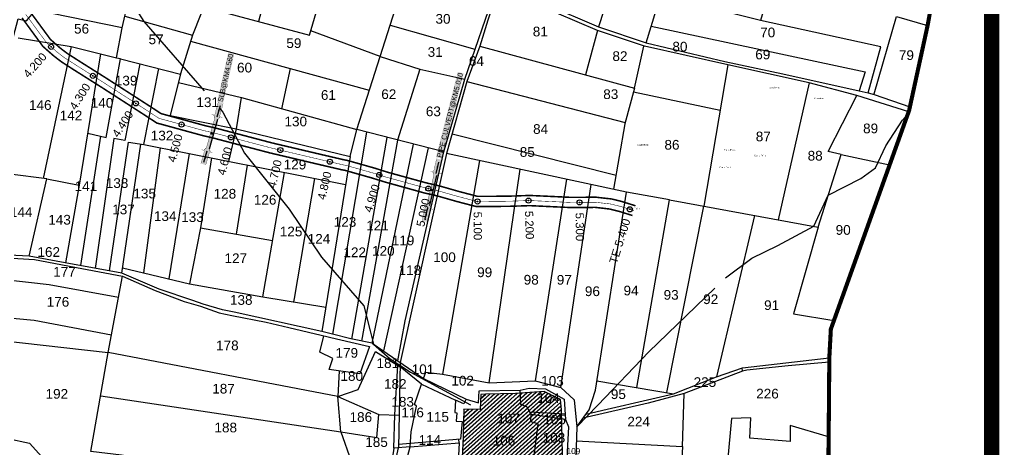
# Model space of a CAD drawing. Header units: inches. Extents: x 194782 to 246112, y 1600383 to 1614216.
# Drawn here: x 202175 to 204096, y 1609326 to 1610168 of the extents above; entities that cross this region are included whole.
import ezdxf
from ezdxf.enums import TextEntityAlignment as Align

# ---------------------------------------------------------------- set-up
doc = ezdxf.new("R2010")
doc.units = ezdxf.units.IN
doc.header["$LTSCALE"] = 15
doc.header["$MEASUREMENT"] = 0
doc.header["$PDMODE"] = 32
doc.header["$PDSIZE"] = 10
doc.linetypes.add('ACAD_ISO02W100', pattern=[15, 12, -3])
doc.linetypes.add('HIDDEN2', pattern=[0.1875, 0.125, -0.0625])
for name, color, linetype in [('CANAL1', 7, 'Continuous'), ('CS', 134, 'Continuous'), ('CSMark', 72, 'Continuous'), ('PLOTS', 7, 'Continuous'), ('PLOTS NO', 7, 'Continuous'), ('REMARK', 6, 'Continuous'), ('ROADS', 1, 'Continuous'), ('STRUCTURE', 5, 'Continuous'), ('TEXT', 1, 'Continuous'), ('text2', 7, 'Continuous'), ('VILLAGE BOUNDAY', 5, 'Continuous')]:
    doc.layers.add(name, color=color, linetype=linetype)
doc.styles.add('FONT2', font='Times New Roman')
doc.styles.get("Standard").update_dxf_attribs({"font": 'arial.ttf'})
doc.dimstyles.get("Standard").update_dxf_attribs({"dimtxt": 0.18, "dimasz": 0.18, "dimexe": 0.18, "dimexo": 0.0625, "dimgap": 0.09, "dimtad": 0, "dimtih": 1, "dimtoh": 1, "dimdec": 4, "dimzin": 0, "dimdsep": 46, "dimtxsty": 'Standard', "dimcen": 0.09, "dimadec": 0, "dimazin": 0, "dimtfac": 1, "dimtdec": 4, "dimtofl": 0, "dimtmove": 0, "dimatfit": 3, "dimfxl": 1, "dimtolj": 1, "dimtzin": 0, "dimarcsym": 0})

# ---------------------------------------------------------------- blocks, each defined once
blk = doc.blocks.new('SLB')
at = {"layer": 'STRUCTURE'}
h = blk.add_hatch(dxfattribs=at)
h.set_pattern_fill('DOTS', color=6, scale=20, angle=320.3722, style=0)
h.set_pattern_definition([(320.372247934, (-159.4327, -72.9564), (1.2786241598, 0.5641323054), [0, -1.25])])
h.paths.add_polyline_path([(769699.5, 1706871.1), (769699.5, 1706861.1), (769729.1, 1706861.1), (769732.1, 1706863.1), (769792.1, 1706863.1), (769795.1, 1706861.1), (769824.7, 1706861.1), (769824.7, 1706871.1), (769795.1, 1706871.1), (769792.1, 1706869.1), (769732.1, 1706869.1), (769729.1, 1706871.1)])
at = {"layer": 'STRUCTURE', "color": 6, "linetype": 'ACAD_ISO02W100', "ltscale": 0.5, "const_width": 0.5}
for points in [[(769699.5, 1706871.1), (769729.1, 1706871.1)], [(769795.1, 1706871.1), (769824.7, 1706871.1)], [(769699.5, 1706861.1), (769729.1, 1706861.1)], [(769795.1, 1706861.1), (769824.7, 1706861.1)]]:
    blk.add_lwpolyline(points, dxfattribs=at)
at = {"layer": 'STRUCTURE', "color": 6, "const_width": 0.628}
for points in [[(769726.1, 1706877.1), (769726.1, 1706873.1), (769732.1, 1706869.1), (769792.1, 1706869.1), (769798.1, 1706873.1), (769798.1, 1706877.1)], [(769726.1, 1706855.1), (769726.1, 1706859.1), (769732.1, 1706863.1), (769792.1, 1706863.1), (769798.1, 1706859.1), (769798.1, 1706855.1)]]:
    blk.add_lwpolyline(points, dxfattribs=at)
at = {"layer": 'STRUCTURE', "color": 6}
blk.add_lwpolyline([(769732.1, 1706863.1), (769792.1, 1706863.1)], dxfattribs=at)
blk.add_lwpolyline([(769732.1, 1706863.1), (769792.1, 1706863.1)], dxfattribs=at)
at = {"layer": 'STRUCTURE', "color": 0}
blk.add_circle((769762.1, 1706866.1), 1.24, dxfattribs=at)
for points in [[(769703.8, 1706866), (769726.7, 1706866)], [(769818.6, 1706865.8), (769795.7, 1706865.8)]]:
    blk.add_leader(points, dimstyle='Standard', override={"dimasz": 10, "dimgap": 0.09, "dimtad": 0}, dxfattribs=at)

msp = doc.modelspace()

# ---------------------------------------------------------------- hatches: boundary and pattern name
at = {"layer": 'TEXT'}
h = msp.add_hatch(dxfattribs=at)
h.set_pattern_fill('JIS_RC_15', color=256, scale=0.386816, angle=-3.0448)
h.set_pattern_definition([(41.95516, (194905.764, 1603779.466), (-3.8790808, 4.314942), []), (41.95516, (194906.0443, 1603779.4514), (-3.8790808, 4.314942), []), (41.95516, (194906.3244, 1603779.4365), (-3.8790808, 4.314942), [])])
h.paths.add_polyline_path([(202910.6, 1609131.6), (203112.2, 1609199.4), (203159.8, 1609209.3), (203209.2, 1609212.6), (203240, 1609288.5), (203237.2, 1609403.4), (203235.1, 1609423.5), (203203.4, 1609439.1), (203147.2, 1609435.6), (203088.1, 1609434.3), (203078.9, 1609433.6), (203077.6, 1609404.4), (203045.5, 1609404.5), (203044.3, 1609350.5), (203041.3, 1609282.6), (202987.1, 1609277.7), (202939.8, 1609249.5), (202902.6, 1609222)])

# ---------------------------------------------------------------- linework, layer by layer
at = {"layer": 'CANAL1', "color": 200, "const_width": 3}
for points in [[(202194.1, 1610185.3), (202235.2, 1610129.4), (202254.1, 1610112.7), (202268.1, 1610102.1), (202291.4, 1610087.1), (202345.5, 1610053), (202431.8, 1609997.4), (202452.3, 1609983.9), (202457.2, 1609982.7), (202538.6, 1609960.4), (202557.7, 1609956.1), (202564.6, 1609954.3), (202669.8, 1609926.6), (202765, 1609904.2), (202810.5, 1609893.6), (202817.1, 1609892.4), (202871.3, 1609877.1), (202896.6, 1609869.1), (202973.6, 1609847.9), (202990, 1609844.3), (203000.7, 1609841.6), (203036.3, 1609831.4), (203072.7, 1609821.9), (203098.6, 1609822), (203134, 1609822.3), (203175.1, 1609823.7), (203257.1, 1609819.9), (203304.4, 1609820.3), (203320.9, 1609818.4), (203334.9, 1609816.9), (203355.5, 1609811.8), (203382.4, 1609803.4)], [(202179.4, 1610171.7), (202220.4, 1610115.8), (202241.5, 1610097.2), (202256.6, 1610085.7), (202280.6, 1610070.2), (202334.7, 1610036.1), (202420.9, 1609980.6), (202444.1, 1609965.4), (202452.1, 1609963.4), (202533.8, 1609941), (202553, 1609936.7), (202559.5, 1609934.9), (202665, 1609907.2), (202760.5, 1609884.7), (202806.4, 1609874), (202812.6, 1609872.9), (202865.6, 1609857.9), (202891, 1609850), (202968.9, 1609828.4), (202985.4, 1609824.9), (202995.4, 1609822.3), (203031, 1609812.1), (203070.1, 1609801.9), (203098.8, 1609802), (203134.4, 1609802.4), (203175, 1609803.7), (203256.8, 1609799.9), (203303.3, 1609800.3), (203318.6, 1609798.6), (203331.4, 1609797.1), (203350.2, 1609792.5), (203376.4, 1609784.3)]]:
    msp.add_lwpolyline(points, dxfattribs=at)
at = {"layer": 'CANAL1', "color": 1, "linetype": 'HIDDEN2', "ltscale": 4, "const_width": 1}
msp.add_lwpolyline([(202186.7, 1610178.5), (202227.8, 1610122.6), (202247.8, 1610105), (202262.3, 1610093.9), (202286, 1610078.7), (202340.1, 1610044.5), (202426.3, 1609989), (202448.2, 1609974.7), (202454.7, 1609973), (202536.2, 1609950.7), (202555.3, 1609946.4), (202562.1, 1609944.6), (202667.4, 1609916.9), (202762.7, 1609894.4), (202808.4, 1609883.8), (202814.8, 1609882.6), (202868.4, 1609867.5), (202893.8, 1609859.5), (202971.2, 1609838.2), (202987.7, 1609834.6), (202998, 1609832), (203033.7, 1609821.8), (203071.4, 1609811.9), (203098.7, 1609812), (203134.2, 1609812.4), (203175.1, 1609813.7), (203257, 1609809.9), (203303.9, 1609810.3), (203319.7, 1609808.5), (203333.2, 1609807), (203352.9, 1609802.2), (203379.4, 1609793.9)], dxfattribs=at)
at = {"layer": 'CS'}
for p in [(202236.4, 1610115), (202318.5, 1610058.2), (202402.7, 1610004.2), (202492.3, 1609962.7), (202589.1, 1609937.5), (202685.9, 1609912.6), (202783.2, 1609889.7), (202879.8, 1609863.9), (202976.1, 1609837.1), (203072.8, 1609811.9), (203172.8, 1609813.6), (203272.7, 1609810), (203371.1, 1609796.5)]:
    msp.add_point(p, dxfattribs=at)
at = {"layer": 'PLOTS'}
for points in [[(203755.1, 1610614.9), (203659.4, 1610363.8), (203814.7, 1610330.1), (203796, 1610266.9), (203665.4, 1610295.6), (203627.5, 1610166.6)], [(202686.4, 1610326.7), (202643.2, 1610164.4)], [(202162.5, 1610135.1), (202171.5, 1610170.2), (202188.1, 1610165.9), (202205.7, 1610187), (202242.4, 1610301.9), (202223.3, 1610305.2), (202177.4, 1610307.6), (202138.4, 1610317.3)], [(202546.3, 1610221), (202513.4, 1610137.7), (202490.4, 1610061.8), (202470, 1609980.4), (202599.1, 1609954.3), (202822.8, 1609900.3), (202835.6, 1609952.9), (202881.4, 1610095.9), (202901.2, 1610157.7), (202921.7, 1610221.6), (202941.7, 1610300.8)], [(202535.3, 1610193.1), (202743.3, 1610137.7), (202787.7, 1610289.7)], [(202375.9, 1610152.3), (202400.6, 1610259.8)], [(203123, 1610252), (203320.4, 1610186.1), (203309.6, 1610153.9)], [(203006.6, 1609908.9), (203047.4, 1610051.8), (203087.9, 1610169.2), (203109.9, 1610231.9)], [(203113.9, 1610230), (203093, 1610167.2), (203077.3, 1610116.5), (203051.7, 1610046.9), (203011.9, 1609905.7)], [(203403, 1610122.6), (203432.5, 1610219.7)], [(202275.7, 1610115.5), (202364.5, 1610093.3), (202375.9, 1610152.3), (202205.7, 1610187)], [(203838.4, 1610024.8), (203863.2, 1610115.3), (203627.5, 1610166.6), (203511.5, 1610195.7)], [(202381.1, 1610175), (202513.4, 1610137.7)], [(203850.3, 1610022.9), (203894, 1610174.4), (203955.1, 1610156.8)], [(202901.2, 1610157.7), (203067.6, 1610110.5)], [(203307.7, 1610147.3), (203284, 1610060.1)], [(203413.1, 1610155.8), (203832.9, 1610066), (203820.7, 1610028.7)], [(202171.5, 1610132.8), (202275.7, 1610115.5), (202220.9, 1609857.1)], [(202881.4, 1610095.9), (202745.8, 1610146.3)], [(202509.9, 1610126), (202860.3, 1610030)], [(203077.3, 1610116.5), (203380.5, 1610033.8), (203398.7, 1610116.3)], [(202333.5, 1610101), (202291.6, 1609843.6)], [(202308.2, 1609945.9), (202344.3, 1609937.5), (202372.7, 1610091.3), (202364.4, 1610092.9)], [(202372.7, 1610091.3), (202490.4, 1610061.7)], [(202881.4, 1610095.9), (202959.7, 1610071.1), (203047.4, 1610051.8)], [(202410.3, 1610081.8), (202380.8, 1609931.3), (202359.3, 1609935.5), (202323, 1609680.8)], [(202350.9, 1609675.6), (202387.9, 1609928), (202418, 1609923.6), (202447.6, 1610072.5)], [(202688.8, 1609993.7), (202705.5, 1610072.4)], [(202959.7, 1610071.1), (202915.8, 1609932.3)], [(203563.6, 1610080), (203516.3, 1609802.9)], [(202486.2, 1610045), (202609.9, 1610015.7), (202835.6, 1609952.9)], [(203051.7, 1610046.9), (203362.2, 1609966.5)], [(203380.5, 1610033.8), (203361.5, 1609963.9), (203339.3, 1609835.8)], [(203722.8, 1610044.7), (203662.4, 1609776)], [(202584.8, 1609890.4), (202600.2, 1609954), (202609.9, 1610015.7)], [(203378.6, 1610026.7), (203548.4, 1609991)], [(203785.3, 1609903.9), (203760.3, 1609909.8), (203816.6, 1610019.5)], [(202294.5, 1609686.1), (202333.6, 1609940)], [(202854.8, 1609948), (202788, 1609551.8)], [(202825.9, 1609542.1), (202895.4, 1609937.5)], [(202916.3, 1609499.5), (202930.6, 1609578.2), (203006.6, 1609908.9), (202835.6, 1609952.9)], [(203022.8, 1609944.4), (203344.1, 1609863.2)], [(201568.2, 1609923.8), (201647.4, 1609900.3), (201707.2, 1609874.1), (201731.9, 1609866.6), (201894.1, 1609792), (201943, 1609774.9), (201972.4, 1609766.6), (202049.4, 1609735.5), (202117.2, 1609707.6), (202149.7, 1609701.7), (202204, 1609698), (202296.8, 1609680.4), (202376.4, 1609665.3), (202440.6, 1609637.5), (202497.4, 1609615.9), (202529.4, 1609606.8), (202566, 1609593.9), (202591, 1609588.1), (202657.9, 1609575.5), (202702.3, 1609565), (202765.9, 1609550), (202796, 1609542.9), (202860.6, 1609527.6)], [(202375.1, 1609671.1), (202412.2, 1609924.5)], [(202450.5, 1609917.2), (202417.3, 1609672.3)], [(202418, 1609923.6), (202813.9, 1609844.9)], [(202915.8, 1609932.3), (202845.1, 1609538.1)], [(202866.2, 1609533.9), (202947, 1609924.2)], [(202975.5, 1609916.9), (202888, 1609518.9)], [(202467.8, 1609660.1), (202507.7, 1609905.8)], [(202550.7, 1609897.2), (202529.6, 1609760.3), (202508, 1609650.5)], [(202822.8, 1609900.3), (202767.2, 1609557.1)], [(202866.2, 1609533.9), (202966.4, 1609465.2), (202971.4, 1609477.6), (203003.8, 1609473.1), (203095.4, 1609456.3), (203185.4, 1609460.5), (203235.7, 1609447.3), (203262.2, 1609423), (203267, 1609370.1), (203291.3, 1609403.5), (203303.7, 1609442.1), (203364.9, 1609830.4), (203011.9, 1609905.7), (202921, 1609496.3)], [(203740.2, 1609761.7), (203785.3, 1609903.9), (203880.7, 1609883.7)], [(202600.2, 1609748), (202621.8, 1609883.1)], [(203076.3, 1609891.9), (203003.8, 1609473.1)], [(202193.6, 1609704.4), (202227.7, 1609856.3), (202155.3, 1609865.4)], [(202651.4, 1609625.1), (202694.1, 1609868.7)], [(203095.4, 1609456.3), (203156.2, 1609874.9)], [(202227.7, 1609856.3), (202291.6, 1609843.6), (202264.4, 1609691.7)], [(202752.9, 1609857), (202712.8, 1609621.7), (202711.8, 1609615.3)], [(203246.9, 1609855.5), (203185.4, 1609460.5)], [(203235.7, 1609447.3), (203295.6, 1609845.2)], [(203385.2, 1609447.2), (203448.7, 1609815.4), (203364.9, 1609830.4)], [(203443.6, 1609437.3), (203516.3, 1609802.9)], [(203448.7, 1609815.4), (203740.2, 1609761.7), (203692.3, 1609591.7), (203771.4, 1609578.6)], [(203615.5, 1609784.6), (203541, 1609468.3)], [(202529.6, 1609760.3), (202670.8, 1609735.6)], [(202117.2, 1609707.6), (202095.1, 1609593.8), (202139.6, 1609585.2), (202203.3, 1609579.1), (202354.9, 1609550.4)], [(202866.2, 1609533.9), (202824.1, 1609542.4), (202788, 1609551.8), (202767.2, 1609557.1), (202595.5, 1609594.7), (202572.7, 1609599.7), (202534.4, 1609610.9), (202514.4, 1609617.9), (202448.6, 1609640.3), (202375.1, 1609671.1), (202264, 1609691.8), (202193.6, 1609704.4), (202154.2, 1609706.5), (202126.9, 1609715.1)], [(202376.7, 1609681.5), (202417.3, 1609672.3), (202508, 1609650.5), (202651.4, 1609625.1), (202775, 1609605)], [(202368.7, 1609623.4), (202232.6, 1609648.2), (202145.6, 1609658.6), (202109, 1609665.6)], [(202801.5, 1609479.9), (202798.8, 1609429.6), (202348.3, 1609515.7), (202376.7, 1609665.3)], [(202133.1, 1609540), (202348.3, 1609515.7)], [(202860.6, 1609527.6), (202841.7, 1609474.3), (202781.6, 1609482.6), (202788.8, 1609504.4), (202763.5, 1609516.3), (202771.2, 1609548.7)], [(202108.2, 1609356.7), (202193.9, 1609337.8), (202271.4, 1609252.7), (202367.7, 1609254), (202374.6, 1609314.9), (202314.6, 1609321.8), (202348.3, 1609515.7)], [(202798.8, 1609429.6), (202838.2, 1609443.6), (202872.5, 1609518.1), (202920.8, 1609487.7)], [(202921, 1609496.3), (202917.4, 1609328.8)], [(203306.6, 1609460.6), (203456.6, 1609435.1), (203541, 1609468.3), (203591.9, 1609485.6), (203762.4, 1609505.5)], [(203762.3, 1609496.6), (203681.4, 1609489.6), (203600.8, 1609481.5), (203592.1, 1609479.4), (203591.4, 1609485.5)], [(202908.7, 1609328), (202910.1, 1609393.4), (202916.2, 1609490.6)], [(202940.8, 1609330.7), (202942.3, 1609360.1), (202953.2, 1609410.4), (202949.1, 1609413.6), (202963, 1609453.7), (202920.8, 1609487.7)], [(203592.1, 1609479.4), (203477.8, 1609435.7), (203407, 1609416.8), (203279.2, 1609386.8)], [(202966.4, 1609465.2), (203050, 1609424.4), (203045.8, 1609415.3), (203029.5, 1609422.4)], [(202963, 1609453.7), (203029.5, 1609422.4), (203028.2, 1609398), (203031.8, 1609397.8), (203030.9, 1609381.5), (203042.4, 1609380.9), (203039, 1609346), (202941.1, 1609337.5), (202917.6, 1609335.4)], [(203050, 1609424.4), (203074.6, 1609417.1), (203075.8, 1609440.6), (203156.5, 1609441.9), (203173.6, 1609446), (203205.7, 1609444.3), (203242.3, 1609424.1), (203244.9, 1609384.6), (203251.2, 1609370.3), (203246.6, 1609284.3), (203209.3, 1609189.5)], [(203202.5, 1609283), (203203.9, 1609308.9), (203183.7, 1609312.7), (203191.3, 1609376.2), (203176.8, 1609380), (203177.6, 1609394), (203169.2, 1609409.4), (203157.6, 1609414.1), (203156.5, 1609441.9)], [(202333.6, 1609430.9), (202804.4, 1609360.2), (202798.8, 1609429.6)], [(202798.8, 1609429.6), (202878.9, 1609394.1), (202918.8, 1609393.2)], [(203285.1, 1609394.9), (203326.9, 1609404.8), (203405.9, 1609423), (203456.6, 1609435.1)], [(203474.3, 1609331.5), (203477.8, 1609435.7)], [(203174.6, 1609399.4), (203244.2, 1609395.4)], [(202804.4, 1609360.2), (202875.4, 1609349.2), (202878.9, 1609394.1)], [(203244.9, 1609384.6), (203177.6, 1609394)], [(203761.1, 1609350.5), (203685.5, 1609372.6), (203685.9, 1609341.6), (203606.7, 1609348.1), (203608.8, 1609387.9), (203570.7, 1609386.6), (203559.6, 1609267.2)], [(202804.4, 1609360.2), (202824.5, 1609303), (202806.6, 1609292), (202699, 1609308.3), (202638, 1609303.3), (202437.2, 1609303.2), (202374.6, 1609314.9)], [(203267, 1609370.1), (203263.7, 1609268.2), (203470.6, 1609262.1), (203471.1, 1609271.9), (203558.9, 1609267.2), (203608.5, 1609262.6), (203607.4, 1609251.7), (203747.7, 1609215.2)], [(203036.5, 1609338.6), (203035.9, 1609345.8)], [(203266.1, 1609342.5), (203474.3, 1609331.5), (203471.1, 1609271.9)], [(202888.7, 1609223.2), (202933.6, 1609267.1), (202967.7, 1609271.6), (202969, 1609296.8), (202932.1, 1609298.8), (202940.8, 1609330.7), (202908.7, 1609328), (202905.7, 1609310.5)], [(202893.9, 1609016.1), (202893.9, 1609058.2), (202896.1, 1609099.7), (202895.6, 1609229.9), (202917.4, 1609328.8)], [(202940.8, 1609330.7), (203036.5, 1609338.8), (203033.9, 1609289.8), (203042, 1609262.2), (203001, 1609273.9), (203001.6, 1609286.2), (202968.6, 1609288)]]:
    msp.add_lwpolyline(points, dxfattribs=at)
at = {"layer": 'ROADS', "linetype": 'ACAD_ISO02W100'}
for points in [[(201952.8, 1610884.1), (201951.6, 1610843.3), (201997.7, 1610763.7), (202101.5, 1610595.2), (202168.8, 1610486.2), (202202.1, 1610462.9), (202227.4, 1610461.6), (202320.4, 1610336.9), (202367.6, 1610244.2), (202418.5, 1610164.5), (202573.2, 1609987), (202615.3, 1609906.8), (202702.9, 1609796.7), (202766.5, 1609702.6), (202849.3, 1609607.4), (202862.3, 1609558.5), (202868.7, 1609532.1), (202901.5, 1609503.3), (202940.9, 1609477.2), (203058.8, 1609413.4)], [(203267, 1609370.1), (203308.7, 1609412.8), (203408.2, 1609516.9), (203559, 1609662.2), (203610.3, 1609700.5), (203661.5, 1609725.5), (203732, 1609763.2), (203760, 1609824.4), (203824.1, 1609856.6), (203853, 1609877.5), (203872.9, 1609920.9), (203906.1, 1609971.4), (203916.3, 1609983)]]:
    msp.add_lwpolyline(points, dxfattribs=at)
at = {"layer": 'ROADS', "color": 1}
for points in [[(203918, 1609987.9), (203816.6, 1610019.5), (203722.8, 1610044.7), (203563.6, 1610080), (203399.7, 1610116.1), (203307.7, 1610147.3), (203108.2, 1610232.5), (203023.2, 1610262.3), (202959.3, 1610290.5), (202941.7, 1610300.8), (202817, 1610384.6), (202585, 1610558.1), (202320.2, 1610640), (202272.5, 1610673.6), (202228.8, 1610697.6), (202190.2, 1610703.6), (202167.8, 1610718.1), (202134.6, 1610739.7), (201991.6, 1610822.9), (201892.8, 1610873.4)], [(203205.6, 1610198.9), (203309.5, 1610153.9), (203403, 1610122.6), (203557.6, 1610086.3), (203671.3, 1610061.9), (203820.7, 1610028.7), (203838.4, 1610024.8), (203850.3, 1610021.7), (203920.4, 1609997.2)]]:
    msp.add_lwpolyline(points, dxfattribs=at)
at = {"layer": 'TEXT'}
msp.add_lwpolyline([(202910.6, 1609131.6), (203112.2, 1609199.4), (203159.8, 1609209.3), (203209.2, 1609212.6), (203240, 1609288.5), (203237.2, 1609403.4), (203235.1, 1609423.5), (203203.4, 1609439.1), (203147.2, 1609435.6), (203088.1, 1609434.3), (203078.9, 1609433.6), (203077.6, 1609404.4), (203045.5, 1609404.5), (203044.3, 1609350.5), (203041.3, 1609282.6), (202987.1, 1609277.7), (202939.8, 1609249.5), (202902.6, 1609222)], close=True, dxfattribs=at)
at = {"layer": 'text2', "color": 5, "const_width": 30}
msp.add_lwpolyline([(194853.2, 1613707.6), (204080.9, 1613707.6), (204080.9, 1603407.5), (194853.2, 1603407.5)], close=True, dxfattribs=at)
at = {"layer": 'VILLAGE BOUNDAY', "linetype": 'ACAD_ISO02W100', "ltscale": 0.2}
msp.add_lwpolyline([(203994.7, 1610376.9, 8, 8, 0), (203955.4, 1610158.1, 8, 8, 0), (203918.9, 1609990.4, 8, 8, 0), (203765.4, 1609561.7, 8, 8, 0), (203762.4, 1609505.5, 8, 8, 0), (203761.6, 1609406.8, 8, 8, 0), (203760.7, 1609311.9, 8, 8, 0), (203747.7, 1609215.2, 8, 8, 0), (203754.6, 1609099.8, 8, 8, 0), (203747.6, 1609093, 8, 8, 0), (203735.6, 1608968.1, 8, 8, 0), (203721.3, 1608872.8, 8, 8, 0), (203716.9, 1608817.9, 8, 8, 0), (203711.1, 1608740.9, 8, 8, 0), (203700.3, 1608423.5, 8, 8, 0), (203699.4, 1608407.4, 8, 8, 0), (203695.2, 1608385.7, 8, 8, 0), (203686.9, 1608269.3, 8, 8, 0), (203680.5, 1608149.3, 8, 8, 0), (203655.2, 1607975.6, 8, 8, 0), (203555.3, 1607515.8, 8, 8, 0)], format="xyseb", dxfattribs=at)

# ---------------------------------------------------------------- block references
at = {"layer": 'STRUCTURE', "color": 0}
for p, rotation in [((1634785.7, 403863.7, 100), 74.1737447763823), ((1688490.1, 470012, 100), 76.77557066952183)]:
    msp.add_blockref('SLB', p, dxfattribs=dict(at, rotation=rotation))

# ---------------------------------------------------------------- texts
at = {"layer": 'CSMark', "color": 1}
for s, rotation, p in [('4.200', 48.5349, (202223.2, 1610100)), ('4.300', 57.7476, (202307.8, 1610041.3)), ('4.400', 57.2324, (202391.8, 1609987.4)), ('4.500', 74.693, (202487, 1609943.4)), ('4.600', 75.2817, (202584, 1609918.2)), ('4.700', 76.7115, (202681.3, 1609893.1)), ('4.800', 76.9058, (202778.7, 1609870.2)), ('4.900', 72.6176, (202873.8, 1609844.8)), ('5.000', 77.8142, (202971.9, 1609817.5)), ('TE 5.400', 72.6285, (203365.1, 1609777.4))]:
    msp.add_text(s, height=16, rotation=rotation, dxfattribs=at).set_placement(p, align=Align.MIDDLE_RIGHT)
for s, rotation, p in [('5.100', 270.2104, (203072.9, 1609791.9)), ('5.200', 271.9097, (203173.5, 1609793.6)), ('5.300', 270.4986, (203272.9, 1609790))]:
    msp.add_text(s, height=16, rotation=rotation, dxfattribs=at).set_placement(p, align=Align.MIDDLE_LEFT)
at = {"layer": 'PLOTS NO'}
for s, p in [('30', (202990.1, 1610160.3)), ('56', (202281.4, 1610141)), ('81', (203180.9, 1610135.5)), ('70', (203626.8, 1610133.7)), ('57', (202427.5, 1610120.2)), ('59', (202697.7, 1610112.7)), ('31', (202974.8, 1610095.4)), ('80', (203454.7, 1610105.9)), ('69', (203617.2, 1610090.5)), ('79', (203898.8, 1610089.2)), ('64', (203055.6, 1610077.7)), ('82', (203337.1, 1610087.3)), ('60', (202601, 1610064.8)), ('139', (202361.4, 1610039.3)), ('62', (202883.8, 1610012.7)), ('83', (203319.1, 1610012.7)), ('140', (202314.1, 1609995.7)), ('131', (202521.3, 1609996.9)), ('61', (202765.4, 1610011.1)), ('146', (202193, 1609991.4)), ('63', (202971.2, 1609979)), ('142', (202253.3, 1609971)), ('130', (202694, 1609959.2)), ('84', (203181.5, 1609944.4)), ('89', (203828.6, 1609945.6)), ('132', (202431.8, 1609931.6)), ('87', (203618.2, 1609929.8)), ('85', (203155.4, 1609899.4)), ('86', (203439.1, 1609913.5)), ('88', (203719.9, 1609892.1)), ('129', (202692.4, 1609874.7)), ('141', (202282.5, 1609832.2)), ('138', (202343.6, 1609838.5)), ('135', (202397.7, 1609817.9)), ('128', (202555, 1609817.5)), ('126', (202633.9, 1609805.8)), ('137', (202356.2, 1609786.7)), ('144', (202155.7, 1609781.6)), ('143', (202230.8, 1609766.6)), ('134', (202438, 1609773.6)), ('133', (202491.5, 1609771.7)), ('125', (202684.8, 1609743.6)), ('123', (202790.6, 1609762.3)), ('121', (202854.3, 1609755)), ('90', (203774.8, 1609746.6)), ('124', (202739.5, 1609729.2)), ('119', (202904.4, 1609726)), ('120', (202865.7, 1609705.6)), ('162', (202209.6, 1609703.3)), ('127', (202576.4, 1609691.1)), ('122', (202809.6, 1609702.7)), ('100', (202985.7, 1609693.1)), ('118', (202917.8, 1609667.7)), ('177', (202240.5, 1609664.6)), ('99', (203071.8, 1609663.6)), ('98', (203163.1, 1609649)), ('97', (203228, 1609648.8)), ('138', (202587.1, 1609609.3)), ('96', (203283.1, 1609626.4)), ('94', (203358.9, 1609627.8)), ('93', (203437.5, 1609619.3)), ('92', (203515, 1609610.8)), ('176', (202227.7, 1609605.6)), ('91', (203634.5, 1609599.1)), ('178', (202559.9, 1609520.3)), ('179', (202794.1, 1609505.6)), ('181', (202874.5, 1609485.5)), ('180', (202803.8, 1609460.3)), ('101', (202943.4, 1609473.5)), ('182', (202889.2, 1609444.7)), ('102', (203021.2, 1609451.1)), ('103', (203197.4, 1609450.6)), ('225', (203496.3, 1609448.3)), ('192', (202225.5, 1609425.3)), ('187', (202552.4, 1609435.4)), ('104', (203189.7, 1609417.1)), ('95', (203334, 1609424.6)), ('226', (203619, 1609425.7)), ('183', (202903.6, 1609409.7)), ('186', (202821.6, 1609379.8)), ('116', (202923.1, 1609388.9)), ('115', (202972.2, 1609380.2)), ('188', (202556.7, 1609359.3)), ('107', (203111.3, 1609377.1)), ('105', (203201.6, 1609375)), ('224', (203366.4, 1609370.9)), ('185', (202852.4, 1609330.7)), ('114', (202956.9, 1609334.8)), ('106', (203102.2, 1609333.5)), ('108', (203200.3, 1609339.1))]:
    msp.add_text(s, height=19, dxfattribs=at).set_placement(p)
msp.add_text('109', height=11.6, rotation=356.9552, dxfattribs=at).set_placement((203246.8, 1609317.6))
at = {"layer": 'REMARK', "style": 'FONT2'}
for s, p in [('CannalPoint', (203655, 1610035, 100)), ('Pipeculvert', (203743, 1610014, 100)), ('SLB', (202552, 1609945, 100)), ('CannalPoint', (203397, 1609923, 100)), ('CannalPoint', (203567, 1609913, 100)), ('CannalPoint', (203626, 1609902, 100)), ('CannalPoint', (203558, 1609879, 100)), ('Pipeculvert', (202983, 1609834, 100)), ('CannalPoint', (203379, 1609798, 100))]:
    msp.add_text(s, height=3, dxfattribs=at).set_placement(p, align=Align.MIDDLE_CENTER)
at = {"layer": 'STRUCTURE', "color": 5, "char_height": 10, "attachment_point": 1, "bg_fill": 1, "box_fill_scale": 1.1, "bg_fill_color": 7, "bg_fill_true_color": 16777215, "bg_fill_transparency": 0}
for s, insert, width, rotation in [('SLB@KM4.560', (202563.1, 1610008.3), 96.041, 77.2309), ('PIPE CULVERT@KM5.010', (202992.3, 1609899.5), 170.448, 75.6477)]:
    msp.add_mtext(s, dxfattribs=dict(at, insert=insert, width=width, rotation=rotation))

doc.saveas('drawing.dxf')
